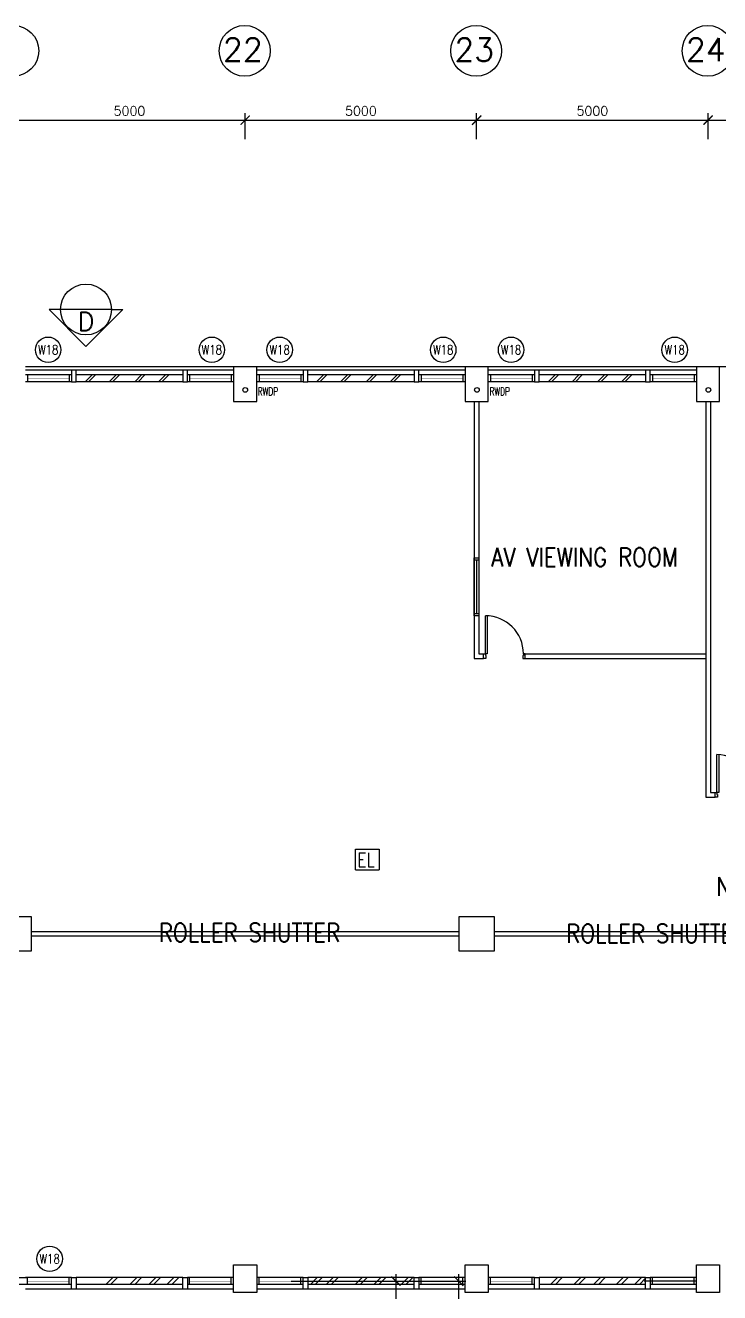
# Model space of a CAD drawing. Header units: feet. Extents: x 1613173 to 1750704, y -859418 to -757301.
# Drawn here: x 1716210 to 1731210, y -784674 to -757302 of the extents above; entities that cross this region are included whole.
import ezdxf
from ezdxf.enums import TextEntityAlignment as Align

# ---------------------------------------------------------------- set-up
doc = ezdxf.new("R2010")
doc.units = ezdxf.units.FT
doc.header["$LTSCALE"] = 13
doc.header["$MEASUREMENT"] = 0
doc.layers.get('0').update_dxf_attribs({"linetype": 'CONTINUOUS'})
for name, color, linetype in [('-EL & K', 10, 'CONTINUOUS'), ('AR', 7, 'CONTINUOUS'), ('COL', 3, 'CONTINUOUS'), ('DIM', 7, 'CONTINUOUS'), ('DR', 7, 'CONTINUOUS'), ('GRID-T', 7, 'CONTINUOUS'), ('hatch', 7, 'CONTINUOUS'), ('LINE', 7, 'CONTINUOUS'), ('partition', 7, 'CONTINUOUS'), ('RWDP', 145, 'CONTINUOUS'), ('T50', 4, 'CONTINUOUS'), ('WALL', 2, 'CONTINUOUS'), ('WIN', 5, 'CONTINUOUS'), ('WIN-T', 7, 'CONTINUOUS')]:
    doc.layers.add(name, color=color, linetype=linetype)
doc.styles.add('E', font='ROMANS.SHX', dxfattribs={"width": 0.9})
doc.styles.add('ROMANS', font='romans')
doc.styles.get("Standard").update_dxf_attribs({"font": 'ROMANS.SHX'})
doc.dimstyles.new('STANDARD$0', dxfattribs={"dimscale": 0, "dimtxt": 8, "dimasz": 6, "dimexe": 1, "dimexo": 1, "dimgap": 3, "dimtad": 1, "dimdec": 0, "dimlfac": -1, "dimrnd": 1, "dimzin": 0, "dimdsep": 46, "dimtxsty": 'Standard', "dimcen": 0, "dimclrd": 5, "dimclre": 250, "dimadec": 0, "dimazin": 0, "dimtfac": 1, "dimtdec": 4, "dimtofl": 0, "dimtmove": 0, "dimatfit": 3, "dimfxl": 1, "dimtolj": 1, "dimtzin": 0, "dimarcsym": 0})

# ---------------------------------------------------------------- blocks, each defined once
blk = doc.blocks.new('_ARCHTICK')
at = {"color": 0, "linetype": 'ByBlock', "const_width": 0.15}
blk.add_lwpolyline([(-0.5, -0.5), (0.5, 0.5)], dxfattribs=at)
blk = doc.blocks.new('*D99')
at = {"layer": 'DIM', "color": 7, "lineweight": -2, "transparency": 16777216}
for p, q in [((1715960, -759759), (1715960, -759199)), ((1720960, -759759), (1720960, -759199)), ((1715810, -759349), (1721110, -759349))]:
    blk.add_line(p, q, dxfattribs=at)
at = {"layer": 'DIM', "color": 7, "lineweight": -2, "transparency": 16777216, "xscale": 200, "yscale": 200, "zscale": 200, "rotation": 180}
blk.add_blockref('_ARCHTICK', (1715960, -759349), dxfattribs=at)
at = {"layer": 'DIM', "color": 7, "lineweight": -2, "transparency": 16777216, "xscale": 200, "yscale": 200, "zscale": 200}
blk.add_blockref('_ARCHTICK', (1720960, -759349), dxfattribs=at)
at = {"layer": 'DIM', "color": 7, "transparency": 16777216, "insert": (1718460, -759149), "char_height": 200, "attachment_point": 5, "style": 'ROMANS'}
blk.add_mtext('\\A1;5000', dxfattribs=at)
blk = doc.blocks.new('*D100')
at = {"layer": 'DIM', "color": 7, "lineweight": -2, "transparency": 16777216}
for p, q in [((1720960, -759759), (1720960, -759199)), ((1725960, -759759), (1725960, -759199)), ((1720810, -759349), (1726110, -759349))]:
    blk.add_line(p, q, dxfattribs=at)
at = {"layer": 'DIM', "color": 7, "lineweight": -2, "transparency": 16777216, "xscale": 200, "yscale": 200, "zscale": 200, "rotation": 180}
blk.add_blockref('_ARCHTICK', (1720960, -759349), dxfattribs=at)
at = {"layer": 'DIM', "color": 7, "lineweight": -2, "transparency": 16777216, "xscale": 200, "yscale": 200, "zscale": 200}
blk.add_blockref('_ARCHTICK', (1725960, -759349), dxfattribs=at)
at = {"layer": 'DIM', "color": 7, "transparency": 16777216, "insert": (1723460, -759149), "char_height": 200, "attachment_point": 5, "style": 'ROMANS'}
blk.add_mtext('\\A1;5000', dxfattribs=at)
blk = doc.blocks.new('*D101')
at = {"layer": 'DIM', "color": 7, "lineweight": -2, "transparency": 16777216}
for p, q in [((1725960, -759759), (1725960, -759199)), ((1730960, -759759), (1730960, -759199)), ((1725810, -759349), (1731110, -759349))]:
    blk.add_line(p, q, dxfattribs=at)
at = {"layer": 'DIM', "color": 7, "lineweight": -2, "transparency": 16777216, "xscale": 200, "yscale": 200, "zscale": 200, "rotation": 180}
blk.add_blockref('_ARCHTICK', (1725960, -759349), dxfattribs=at)
at = {"layer": 'DIM', "color": 7, "lineweight": -2, "transparency": 16777216, "xscale": 200, "yscale": 200, "zscale": 200}
blk.add_blockref('_ARCHTICK', (1730960, -759349), dxfattribs=at)
at = {"layer": 'DIM', "color": 7, "transparency": 16777216, "insert": (1728460, -759149), "char_height": 200, "attachment_point": 5, "style": 'ROMANS'}
blk.add_mtext('\\A1;5000', dxfattribs=at)
blk = doc.blocks.new('*D102')
at = {"layer": 'DIM', "color": 7, "lineweight": -2, "transparency": 16777216}
for p, q in [((1730960, -759759), (1730960, -759199)), ((1735960, -759759), (1735960, -759199)), ((1730810, -759349), (1736110, -759349))]:
    blk.add_line(p, q, dxfattribs=at)
at = {"layer": 'DIM', "color": 7, "lineweight": -2, "transparency": 16777216, "xscale": 200, "yscale": 200, "zscale": 200, "rotation": 180}
blk.add_blockref('_ARCHTICK', (1730960, -759349), dxfattribs=at)
at = {"layer": 'DIM', "color": 7, "lineweight": -2, "transparency": 16777216, "xscale": 200, "yscale": 200, "zscale": 200}
blk.add_blockref('_ARCHTICK', (1735960, -759349), dxfattribs=at)
at = {"layer": 'DIM', "color": 7, "transparency": 16777216, "insert": (1733460, -759149), "char_height": 200, "attachment_point": 5, "style": 'ROMANS'}
blk.add_mtext('\\A1;5000', dxfattribs=at)
blk = doc.blocks.new('*D182')
at = {"layer": 'DIM', "color": 7, "lineweight": -2, "transparency": 16777216}
for p, q in [((1721955, -784424), (1724366, -784424)), ((1724216, -784274), (1724216, -790574)), ((1721955, -790424), (1724366, -790424))]:
    blk.add_line(p, q, dxfattribs=at)
at = {"layer": 'DIM', "color": 7, "lineweight": -2, "transparency": 16777216, "xscale": 200, "yscale": 200, "zscale": 200}
for p, rotation in [((1724216, -784424), 90), ((1724216, -790424), 270)]:
    blk.add_blockref('_ARCHTICK', p, dxfattribs=dict(at, rotation=rotation))
at = {"layer": 'DIM', "color": 7, "transparency": 16777216, "insert": (1724016, -787424), "char_height": 200, "attachment_point": 5, "rotation": 90, "style": 'ROMANS'}
blk.add_mtext('\\A1;6000', dxfattribs=at)
blk = doc.blocks.new('*D191')
at = {"layer": 'DIM', "color": 7, "lineweight": -2, "transparency": 16777216}
for p, q in [((1722342, -784424), (1725723, -784424)), ((1725573, -838574), (1725573, -784274)), ((1722342, -838424), (1725723, -838424))]:
    blk.add_line(p, q, dxfattribs=at)
at = {"layer": 'DIM', "color": 7, "lineweight": -2, "transparency": 16777216, "xscale": 200, "yscale": 200, "zscale": 200}
for p, rotation in [((1725573, -784424), 90), ((1725573, -838424), 270)]:
    blk.add_blockref('_ARCHTICK', p, dxfattribs=dict(at, rotation=rotation))
at = {"layer": 'DIM', "color": 7, "transparency": 16777216, "insert": (1725373, -811424), "char_height": 200, "attachment_point": 5, "rotation": 90, "style": 'ROMANS'}
blk.add_mtext('\\A1;54000', dxfattribs=at)
blk = doc.blocks.new('d900-1b1')
at = {"layer": 'DR'}
for p, q in [((40, 100), (40, 920)), ((80, 919), (80, 100)), ((0, 0), (0, 100)), ((0, 100), (40, 100)), ((50, 0), (0, 0)), ((80, 100), (40, 100)), ((40, 100), (40, 60)), ((40, 60), (50, 60)), ((50, 60), (50, 0)), ((860, 60), (850, 60)), ((850, 60), (850, 0)), ((850, 0), (900, 0)), ((860, 100), (860, 60)), ((900, 100), (860, 100)), ((900, 0), (900, 100))]:
    blk.add_line(p, q, dxfattribs=at)
blk.add_arc((40, 100), 820, 0, 90, dxfattribs=at)
blk = doc.blocks.new('FD2')
at = {"layer": 'LINE', "linetype": 'Continuous'}
for points in [[(100, 1200), (100, 1250), (0, 1250), (0, 1200)], [(100, 0), (100, 50), (0, 50), (0, 0)]]:
    blk.add_lwpolyline(points, close=True, dxfattribs=at)
at = {"layer": 'LINE', "color": 5, "linetype": 'Continuous'}
for points in [[(0, 1200), (0, 50)], [(100, 50), (100, 1200)]]:
    blk.add_lwpolyline(points, dxfattribs=at)
at = {"layer": 'LINE', "color": 1, "linetype": 'Continuous'}
blk.add_lwpolyline([(50, 50), (50, 1200)], dxfattribs=at)
blk = doc.blocks.new('FG2')
at = {"layer": 'LINE', "linetype": 'Continuous', "xscale": -1, "rotation": 180}
blk.add_blockref('FD2', (0, 0), dxfattribs=at)

msp = doc.modelspace()

# ---------------------------------------------------------------- linework, layer by layer
at = {"layer": '-EL & K', "color": 0}
for p, q in [((1723340.2, -775098), (1723854.1, -775098)), ((1723340.2, -775545.1), (1723340.2, -775098)), ((1723854.1, -775098), (1723854.1, -775545.1)), ((1723340.2, -775545.1), (1723854.1, -775545.1))]:
    msp.add_line(p, q, dxfattribs=at)
at = {"color": 0}
for p, q in [((1720710.2, -764749.1), (1716210.2, -764749.1)), ((1725710.2, -764749.1), (1721210.2, -764749.1)), ((1730710.2, -764749.1), (1726210.2, -764749.1)), ((1720710.2, -784599.1), (1716210.2, -784599.1)), ((1725710.2, -784599.1), (1721210.2, -784599.1)), ((1725710.2, -784599.1), (1721210.2, -784599.1)), ((1730710.2, -784599.1), (1726210.2, -784599.1))]:
    msp.add_line(p, q, dxfattribs=at)
at = {"layer": 'AR', "color": 0}
for p, q in [((1716970.7, -763438.3), (1716723.7, -763438.3)), ((1716723.7, -763438.3), (1717520.7, -764235.3)), ((1718070.7, -763438.3), (1716970.7, -763438.3)), ((1718317.6, -763438.3), (1717520.7, -764235.3)), ((1718070.7, -763438.3), (1718317.6, -763438.3))]:
    msp.add_line(p, q, dxfattribs=at)
msp.add_circle((1717520.7, -763438.3), 550, dxfattribs=at)
at = {"layer": 'COL', "color": 0}
for points in [[(1720710.2, -764674.1), (1720710.2, -765424.1), (1721210.2, -765424.1), (1721210.2, -764674.1)], [(1725710.2, -764674.1), (1725710.2, -765424.1), (1726210.2, -765424.1), (1726210.2, -764674.1)], [(1730710.2, -764674.1), (1730710.2, -765424.1), (1731210.2, -765424.1), (1731210.2, -764674.1)], [(1715585.2, -776549.1), (1716335.2, -776549.1), (1716335.2, -777299.1), (1715585.2, -777299.1)], [(1725585.2, -776549.1), (1726335.2, -776549.1), (1726335.2, -777299.1), (1725585.2, -777299.1)], [(1721210.2, -784074.1), (1721210.2, -784674.1), (1720710.2, -784674.1), (1720710.2, -784074.1)], [(1726210.2, -784074.1), (1726210.2, -784674.1), (1725710.2, -784674.1), (1725710.2, -784074.1)], [(1731210.2, -784074.1), (1731210.2, -784674.1), (1730710.2, -784674.1), (1730710.2, -784074.1)]]:
    msp.add_lwpolyline(points, close=True, dxfattribs=at)
at = {"layer": 'GRID-T', "color": 0}
for centre in [(1715950, -757851.6), (1720950, -757851.6), (1725950, -757851.6), (1730950, -757851.6)]:
    msp.add_circle(centre, 550, dxfattribs=at)
at = {"layer": 'hatch', "color": 0}
for p, q in [((1717504, -764999.1), (1717654, -764849.1)), ((1717575.6, -764999.1), (1717725.6, -764849.1)), ((1718021, -764999.1), (1718171, -764849.1)), ((1718092.6, -764999.1), (1718242.6, -764849.1)), ((1718573.3, -764999.1), (1718723.3, -764849.1)), ((1718644.9, -764999.1), (1718794.9, -764849.1)), ((1719090.3, -764999.1), (1719240.3, -764849.1)), ((1719161.9, -764999.1), (1719311.9, -764849.1)), ((1722504, -764999.1), (1722654, -764849.1)), ((1722575.6, -764999.1), (1722725.6, -764849.1)), ((1723021, -764999.1), (1723171, -764849.1)), ((1723092.6, -764999.1), (1723242.6, -764849.1)), ((1723573.3, -764999.1), (1723723.3, -764849.1)), ((1723644.9, -764999.1), (1723794.9, -764849.1)), ((1724090.3, -764999.1), (1724240.3, -764849.1)), ((1724161.9, -764999.1), (1724311.9, -764849.1)), ((1727504, -764999.1), (1727654, -764849.1)), ((1727575.6, -764999.1), (1727725.6, -764849.1)), ((1728021, -764999.1), (1728171, -764849.1)), ((1728092.6, -764999.1), (1728242.6, -764849.1)), ((1728573.3, -764999.1), (1728723.3, -764849.1)), ((1728644.9, -764999.1), (1728794.9, -764849.1)), ((1729090.3, -764999.1), (1729240.3, -764849.1)), ((1729161.9, -764999.1), (1729311.9, -764849.1)), ((1718097.4, -784349.1), (1717947.4, -784499.1)), ((1718203.4, -784349.1), (1718053.4, -784499.1)), ((1718617.1, -784349.1), (1718467.1, -784499.1)), ((1718723.2, -784349.1), (1718573.2, -784499.1)), ((1719026, -784349.1), (1718876, -784499.1)), ((1719132.1, -784349.1), (1718982.1, -784499.1)), ((1719418, -784349.1), (1719268, -784499.1)), ((1719524, -784349.1), (1719374, -784499.1)), ((1722518, -784349.1), (1722368, -784499.1)), ((1722624.1, -784349.1), (1722474.1, -784499.1)), ((1722858.8, -784349.1), (1722708.8, -784499.1)), ((1722964.9, -784349.1), (1722814.9, -784499.1)), ((1723489.3, -784349.1), (1723339.3, -784499.1)), ((1723595.3, -784349.1), (1723445.3, -784499.1)), ((1723889.7, -784349.1), (1723739.7, -784499.1)), ((1723995.8, -784349.1), (1723845.8, -784499.1)), ((1724477.6, -784349.1), (1724327.6, -784499.1)), ((1724583.6, -784349.1), (1724433.6, -784499.1)), ((1727705.1, -784349.1), (1727555.1, -784499.1)), ((1727811.2, -784349.1), (1727661.2, -784499.1)), ((1728207.8, -784349.1), (1728057.8, -784499.1)), ((1728313.9, -784349.1), (1728163.9, -784499.1)), ((1728633.8, -784349.1), (1728483.8, -784499.1)), ((1728739.8, -784349.1), (1728589.8, -784499.1)), ((1729127.9, -784349.1), (1728977.9, -784499.1)), ((1729234, -784349.1), (1729084, -784499.1)), ((1729519.8, -784349.1), (1729369.8, -784499.1)), ((1729625.9, -784349.1), (1729475.9, -784499.1))]:
    msp.add_line(p, q, dxfattribs=at)
at = {"layer": 'LINE', "color": 0}
msp.add_line((1741710.2, -764674.1), (1716210.2, -764674.1), dxfattribs=at)
msp.add_lwpolyline([(1730710.2, -784424.1), (1729580.1, -784424.1)], dxfattribs=at)
at = {"layer": 'partition', "color": 0}
for p, q in [((1725910.2, -765424.1), (1725910.2, -770974.1)), ((1726010.2, -765424.1), (1726010.2, -770874.1)), ((1730910.2, -765424.1), (1730910.2, -773974.1)), ((1731010.2, -765424.1), (1731010.2, -773874.1)), ((1725910.2, -770974.1), (1726110.2, -770974.1)), ((1726010.2, -770874.1), (1726110.2, -770874.1)), ((1727010.2, -770874.1), (1730910.2, -770874.1)), ((1727010.2, -770974.1), (1730910.2, -770974.1)), ((1730910.2, -773974.1), (1731110.2, -773974.1)), ((1731010.2, -773874.1), (1731110.2, -773874.1))]:
    msp.add_line(p, q, dxfattribs=at)
at = {"layer": 'RWDP', "color": 0}
for centre in [(1720960.2, -765176.8), (1725966.2, -765176.8), (1730966.2, -765176.8)]:
    msp.add_circle(centre, 50, dxfattribs=at)
at = {"layer": 'WALL', "color": 7, "linetype": 'Continuous'}
for p, q in [((1716335.2, -776874.1), (1725585.2, -776874.1)), ((1725585.2, -776974.1), (1716335.2, -776974.1)), ((1726335.2, -776874.1), (1733410.2, -776874.1)), ((1733410.2, -776974.1), (1726335.2, -776974.1))]:
    msp.add_line(p, q, dxfattribs=at)
at = {"layer": 'WALL', "color": 0}
for p, q in [((1710099, -784349.1), (1716260.2, -784349.1)), ((1716210.2, -784499.1), (1710069, -784499.1))]:
    msp.add_line(p, q, dxfattribs=at)
for points in [[(1717210.2, -764749.1), (1717210.2, -764999.1), (1717310.2, -764999.1), (1717310.2, -764749.1)], [(1719610.2, -764749.1), (1719610.2, -764999.1), (1719710.2, -764999.1), (1719710.2, -764749.1)], [(1722210.2, -764749.1), (1722210.2, -764999.1), (1722310.2, -764999.1), (1722310.2, -764749.1)], [(1724610.2, -764749.1), (1724610.2, -764999.1), (1724710.2, -764999.1), (1724710.2, -764749.1)], [(1727210.2, -764749.1), (1727210.2, -764999.1), (1727310.2, -764999.1), (1727310.2, -764749.1)], [(1729610.2, -764749.1), (1729610.2, -764999.1), (1729710.2, -764999.1), (1729710.2, -764749.1)], [(1717210.2, -784599.1), (1717210.2, -784349.1), (1717310.2, -784349.1), (1717310.2, -784599.1)], [(1719610.2, -784599.1), (1719610.2, -784349.1), (1719710.2, -784349.1), (1719710.2, -784599.1)], [(1722210.2, -784599.1), (1722210.2, -784349.1), (1722310.2, -784349.1), (1722310.2, -784599.1)], [(1724610.2, -784599.1), (1724610.2, -784349.1), (1724710.2, -784349.1), (1724710.2, -784599.1)], [(1724610.2, -784599.1), (1724610.2, -784349.1), (1724710.2, -784349.1), (1724710.2, -784599.1)], [(1727210.2, -784599.1), (1727210.2, -784349.1), (1727310.2, -784349.1), (1727310.2, -784599.1)], [(1727210.2, -784599.1), (1727210.2, -784349.1), (1727310.2, -784349.1), (1727310.2, -784599.1)], [(1729610.2, -784599.1), (1729610.2, -784349.1), (1729710.2, -784349.1), (1729710.2, -784599.1)]]:
    msp.add_lwpolyline(points, close=True, dxfattribs=at)
at = {"layer": 'WIN', "color": 0}
for p, q in [((1717210.2, -764849.1), (1716210.2, -764849.1)), ((1717210.2, -764999.1), (1716210.2, -764999.1)), ((1716260.2, -764849.1), (1716260.2, -764999.1)), ((1717160.2, -764849.1), (1717160.2, -764999.1)), ((1719610.2, -764849.1), (1717310.2, -764849.1)), ((1719610.2, -764999.1), (1717310.2, -764999.1)), ((1720710.2, -764849.1), (1719710.2, -764849.1)), ((1720710.2, -764999.1), (1719710.2, -764999.1)), ((1719760.2, -764849.1), (1719760.2, -764999.1)), ((1720660.2, -764849.1), (1720660.2, -764999.1)), ((1722210.2, -764849.1), (1721210.2, -764849.1)), ((1722210.2, -764999.1), (1721210.2, -764999.1)), ((1721260.2, -764849.1), (1721260.2, -764999.1)), ((1722160.2, -764849.1), (1722160.2, -764999.1)), ((1724610.2, -764849.1), (1722310.2, -764849.1)), ((1724610.2, -764999.1), (1722310.2, -764999.1)), ((1725710.2, -764849.1), (1724710.2, -764849.1)), ((1725710.2, -764999.1), (1724710.2, -764999.1)), ((1724760.2, -764849.1), (1724760.2, -764999.1)), ((1725660.2, -764849.1), (1725660.2, -764999.1)), ((1727210.2, -764849.1), (1726210.2, -764849.1)), ((1727210.2, -764999.1), (1726210.2, -764999.1)), ((1726260.2, -764849.1), (1726260.2, -764999.1)), ((1727160.2, -764849.1), (1727160.2, -764999.1)), ((1729610.2, -764849.1), (1727310.2, -764849.1)), ((1729610.2, -764999.1), (1727310.2, -764999.1)), ((1730710.2, -764849.1), (1729710.2, -764849.1)), ((1730710.2, -764999.1), (1729710.2, -764999.1)), ((1729760.2, -764849.1), (1729760.2, -764999.1)), ((1730660.2, -764849.1), (1730660.2, -764999.1)), ((1717210.2, -784349.1), (1716210.2, -784349.1)), ((1716260.2, -784499.1), (1716260.2, -784349.1)), ((1717160.2, -784499.1), (1717160.2, -784349.1)), ((1719610.2, -784349.1), (1717310.2, -784349.1)), ((1720710.2, -784349.1), (1719710.2, -784349.1)), ((1719760.2, -784499.1), (1719760.2, -784349.1)), ((1720660.2, -784499.1), (1720660.2, -784349.1)), ((1722210.2, -784349.1), (1721210.2, -784349.1)), ((1721260.2, -784499.1), (1721260.2, -784349.1)), ((1722160.2, -784499.1), (1722160.2, -784349.1)), ((1724610.2, -784349.1), (1722310.2, -784349.1)), ((1724610.2, -784349.1), (1722310.2, -784349.1)), ((1725710.2, -784349.1), (1724710.2, -784349.1)), ((1725710.2, -784349.1), (1724710.2, -784349.1)), ((1724760.2, -784499.1), (1724760.2, -784349.1)), ((1724760.2, -784499.1), (1724760.2, -784349.1)), ((1725660.2, -784499.1), (1725660.2, -784349.1)), ((1725660.2, -784499.1), (1725660.2, -784349.1)), ((1727210.2, -784349.1), (1726210.2, -784349.1)), ((1727210.2, -784349.1), (1726210.2, -784349.1)), ((1726260.2, -784499.1), (1726260.2, -784349.1)), ((1726260.2, -784499.1), (1726260.2, -784349.1)), ((1727160.2, -784499.1), (1727160.2, -784349.1)), ((1727160.2, -784499.1), (1727160.2, -784349.1)), ((1729610.2, -784349.1), (1727310.2, -784349.1)), ((1730710.2, -784349.1), (1729710.2, -784349.1)), ((1729760.2, -784499.1), (1729760.2, -784349.1)), ((1730660.2, -784499.1), (1730660.2, -784349.1)), ((1717210.2, -784499.1), (1716210.2, -784499.1)), ((1719610.2, -784499.1), (1717310.2, -784499.1)), ((1720710.2, -784499.1), (1719710.2, -784499.1)), ((1722210.2, -784499.1), (1721210.2, -784499.1)), ((1724610.2, -784499.1), (1722310.2, -784499.1)), ((1724610.2, -784499.1), (1722310.2, -784499.1)), ((1725710.2, -784499.1), (1724710.2, -784499.1)), ((1725710.2, -784499.1), (1724710.2, -784499.1)), ((1727210.2, -784499.1), (1726210.2, -784499.1)), ((1727210.2, -784499.1), (1726210.2, -784499.1)), ((1729610.2, -784499.1), (1727310.2, -784499.1)), ((1730710.2, -784499.1), (1729710.2, -784499.1))]:
    msp.add_line(p, q, dxfattribs=at)
at = {"layer": 'WIN', "color": 0, "const_width": 10, "flags": 128}
for points in [[(1717160.2, -764924.1), (1716260.2, -764924.1)], [(1719760.2, -764924.1), (1720660.2, -764924.1)], [(1722160.2, -764924.1), (1721260.2, -764924.1)], [(1724760.2, -764924.1), (1725660.2, -764924.1)], [(1727160.2, -764924.1), (1726260.2, -764924.1)], [(1729760.2, -764924.1), (1730660.2, -764924.1)], [(1717160.2, -784424.1), (1716260.2, -784424.1)], [(1719760.2, -784424.1), (1720660.2, -784424.1)], [(1722160.2, -784424.1), (1721260.2, -784424.1)], [(1724760.2, -784424.1), (1725660.2, -784424.1)], [(1724760.2, -784424.1), (1725660.2, -784424.1)], [(1727160.2, -784424.1), (1726260.2, -784424.1)], [(1727160.2, -784424.1), (1726260.2, -784424.1)], [(1729760.2, -784424.1), (1730660.2, -784424.1)]]:
    msp.add_lwpolyline(points, dxfattribs=at)
at = {"layer": 'WIN-T', "color": 0}
for centre in [(1716703.9, -764309.2), (1720238.6, -764309.2), (1721703.9, -764309.2), (1725238.6, -764309.2), (1726703.9, -764309.2), (1730238.6, -764309.2), (1716734.9, -783943.3)]:
    msp.add_circle(centre, 275, dxfattribs=at)

# ---------------------------------------------------------------- block references
at = {"layer": 'DR', "color": 0, "rotation": 359.9999999733196}
for p in [(1726110.2, -770974.1), (1731110.2, -773974.1)]:
    msp.add_blockref('d900-1b1', p, dxfattribs=at)
at = {"layer": 'LINE', "color": 0, "rotation": 1.334021322268115e-08}
msp.add_blockref('FG2', (1725910.2, -768804.1), dxfattribs=at)

# ---------------------------------------------------------------- texts
at = {"layer": '-EL & K', "color": 0, "style": 'E', "width": 0.8}
msp.add_text('EL', height=300, dxfattribs=at).set_placement((1723384.4, -775475.1))
at = {"layer": 'AR', "color": 0, "style": 'ROMANS'}
msp.add_text('D', height=400, dxfattribs=at).set_placement((1717338.9, -763897.2))
at = {"layer": 'GRID-T', "color": 0, "style": 'ROMANS'}
for s, p in [('22', (1720480.4, -758077.3)), ('23', (1725480.4, -758077.3)), ('24', (1730481.8, -758077.3))]:
    msp.add_text(s, height=500, dxfattribs=at).set_placement(p)
at = {"layer": 'RWDP', "color": 0, "style": 'ROMANS', "width": 0.7}
for p in [(1721230.6, -765293.8), (1726236.6, -765293.8)]:
    msp.add_text('RWDP', height=170, dxfattribs=at).set_placement(p)
at = {"layer": 'T50', "color": 0, "style": 'ROMANS', "width": 0.85}
for s, p in [('AV VIEWING ROOM', (1726274.4, -768988)), ('NEW WALL WITH PARTIAL GLASS PANEL', (1731136.2, -776103)), ('ROLLER SHUTTER', (1719091.4, -777096.2)), ('ROLLER SHUTTER', (1727893.1, -777114.8))]:
    msp.add_text(s, height=400, dxfattribs=at).set_placement(p)
at = {"layer": 'WIN-T', "color": 0, "style": 'ROMANS', "width": 0.8}
for p in [(1716703.9, -764309.2), (1720238.6, -764309.2), (1721703.9, -764309.2), (1725238.6, -764309.2), (1726703.9, -764309.2), (1730238.6, -764309.2), (1716734.9, -783943.3)]:
    msp.add_text('W18', height=200, dxfattribs=at).set_placement(p, align=Align.MIDDLE_CENTER)

# ---------------------------------------------------------------- dimensions: what is measured, and where the dimension line sits
at = {"layer": 'DIM', "color": 0}
for p1, p2, distance, picture, middle in [((1715960.2, -759909.3), (1720960.2, -759909.3), 560.1, '*D99', (1718460.2, -759149.2)), ((1720960.2, -759909.3), (1725960.2, -759909.3), 560.1, '*D100', (1723460.2, -759149.2)), ((1725960.2, -759909.3), (1730960.2, -759909.3), 560.1, '*D101', (1728460.2, -759149.2)), ((1730960.2, -759909.3), (1735960.2, -759909.3), 560.1, '*D102', (1733460.2, -759149.2)), ((1721805.4, -784424.1), (1721805.4, -790424.1), 2411.1, '*D182', (1724016.5, -787424.1)), ((1722192.4, -838424.1), (1722192.4, -784424.1), -3380.9, '*D191', (1725373.3, -811424.1))]:
    dim = msp.add_aligned_dim(p1=p1, p2=p2, distance=distance, dimstyle='STANDARD$0', override={"dimscale": 100, "dimtxt": 2, "dimasz": 2, "dimexe": 1.5, "dimexo": 1.5, "dimgap": 1, "dimtxsty": 'ROMANS', "dimblk": 'ARCHTICK', "dimdle": 1.5, "dimclrd": 7, "dimclre": 7, "dimclrt": 7, "dimtdec": 0, "dimtmove": 2}, dxfattribs=at)
    dim.commit()
    dim.dimension.update_dxf_attribs({"geometry": picture, "text_midpoint": middle})

doc.saveas('drawing.dxf')
